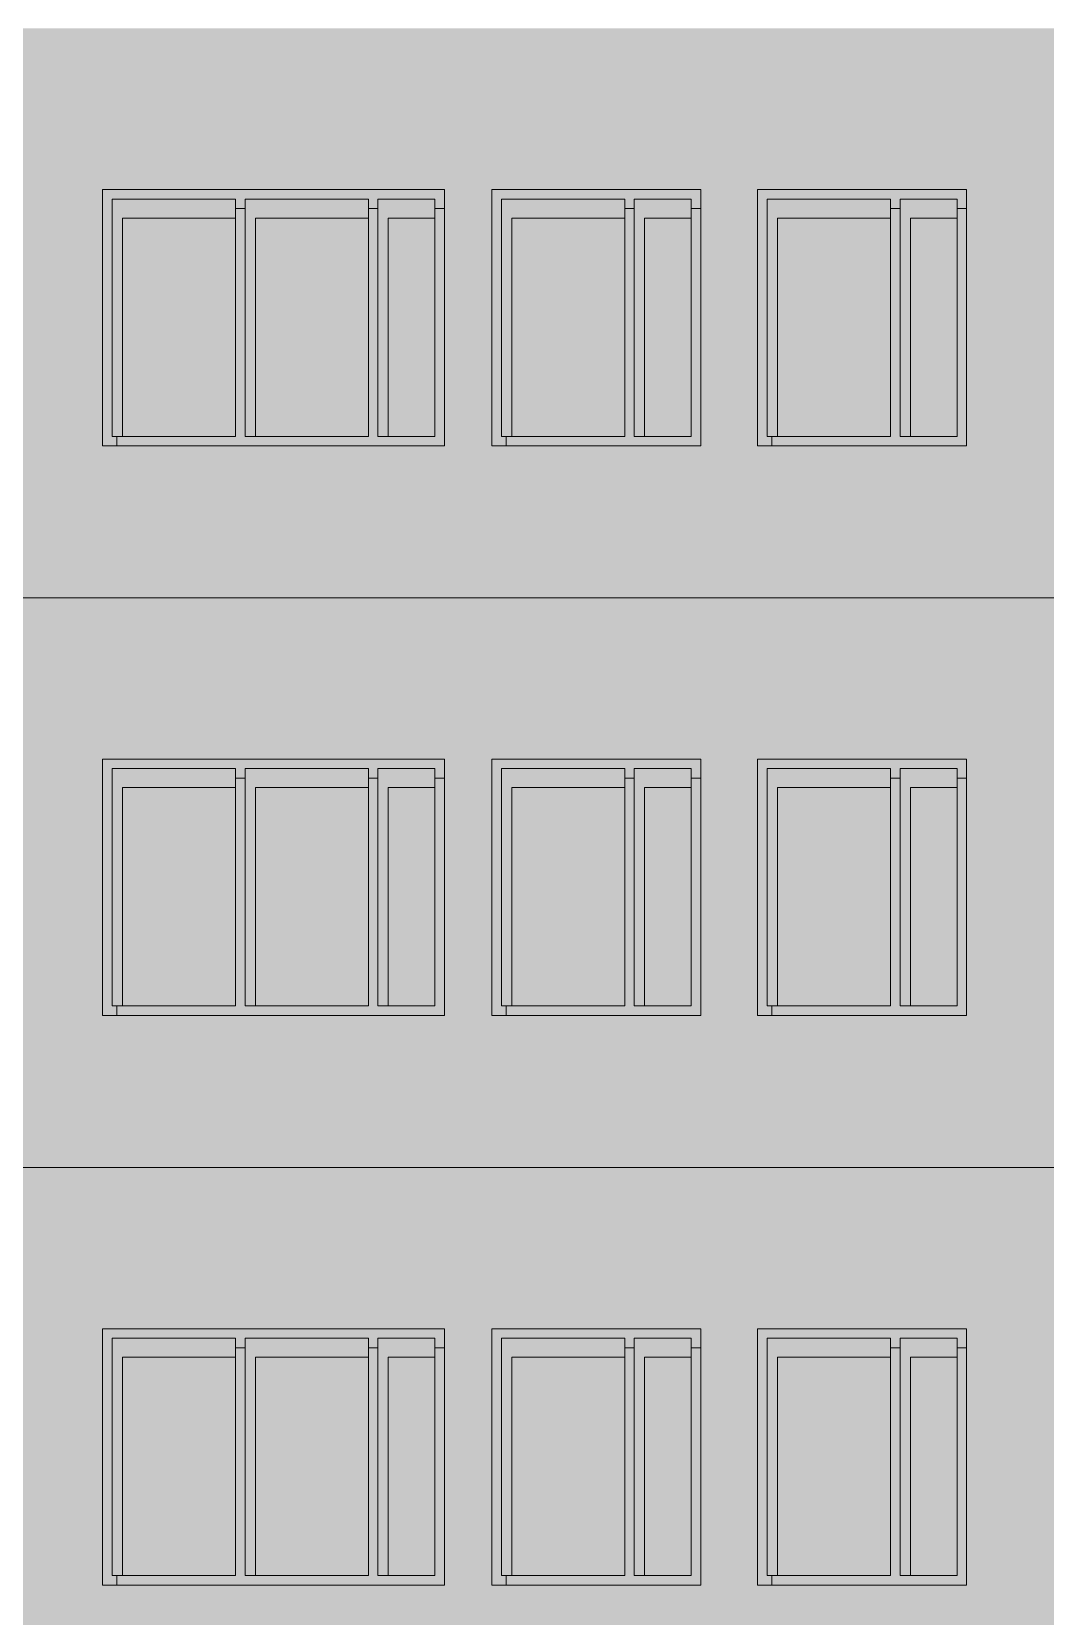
# Model space of a CAD drawing. Header units: millimetres. Extents: x 145836 to 266027, y 108786 to 206069.
# Drawn here: x 156675 to 159345, y 169717 to 173890 of the extents above; entities that cross this region are included whole.
import ezdxf

# ---------------------------------------------------------------- set-up
doc = ezdxf.new("R2010")
doc.units = ezdxf.units.MM
doc.layers.get('0').update_dxf_attribs({"color": 250})
doc.layers.add('hatch1', color=7, linetype='Continuous')

msp = doc.modelspace()

# ---------------------------------------------------------------- hatches: boundary and pattern name
at = {"lineweight": 13}
h = msp.add_hatch(color=253, dxfattribs=at)
h.dxf.hatch_style = 1
h.paths.add_polyline_path([(157762.1, 173474), (156862.1, 173474), (156862.1, 172799), (156899.5, 172799), (156899.5, 172824), (156887.1, 172824), (156887.1, 173449), (157212.1, 173449), (157212.1, 173424), (157237.1, 173424), (157237.1, 173449), (157562.1, 173449), (157562.1, 173424), (157587.1, 173424), (157587.1, 173449), (157737.1, 173449), (157737.1, 173424), (157762.1, 173424)])
h = msp.add_hatch(color=253, dxfattribs=at)
h.paths.add_polyline_path([(157887.1, 172799), (157924.5, 172799), (157924.5, 172824), (157912.1, 172824), (157912.1, 173449), (158237.1, 173449), (158237.1, 173424), (158262.1, 173424), (158262.1, 173449), (158412.1, 173449), (158412.1, 173424), (158437.1, 173424), (158437.1, 173474), (157887.1, 173474)])
h.paths.add_polyline_path([(158587.1, 172799), (158624.5, 172799), (158624.5, 172824), (158612.1, 172824), (158612.1, 173449), (158937.1, 173449), (158937.1, 173424), (158962.1, 173424), (158962.1, 173449), (159112.1, 173449), (159112.1, 173424), (159137.1, 173424), (159137.1, 173474), (158587.1, 173474)])
at = {"lineweight": 13, "true_color": 0x5c6d75}
h = msp.add_hatch(color=147, dxfattribs=at)
h.dxf.hatch_style = 1
h.paths.add_polyline_path([(157212.1, 173399), (157212.1, 173449), (156887.1, 173449), (156887.1, 172824), (156914.5, 172824), (156914.5, 173399)])
h.paths.add_polyline_path([(157562.1, 173399), (157562.1, 173449), (157237.1, 173449), (157237.1, 172824), (157264.5, 172824), (157264.5, 173399)])
h.paths.add_polyline_path([(157737.1, 173399), (157737.1, 173449), (157587.1, 173449), (157587.1, 172824), (157614.5, 172824), (157614.5, 173399)])
h = msp.add_hatch(color=147, dxfattribs=at)
h.paths.add_polyline_path([(157912.1, 173449), (157912.1, 172824), (157939.5, 172824), (157939.5, 173399), (158237.1, 173399), (158237.1, 173449)])
h.paths.add_polyline_path([(158262.1, 173449), (158262.1, 172824), (158289.5, 172824), (158289.5, 173399), (158412.1, 173399), (158412.1, 173449)])
h = msp.add_hatch(color=147, dxfattribs=at)
h.paths.add_polyline_path([(158937.1, 173399), (158937.1, 173449), (158612.1, 173449), (158612.1, 172824), (158639.5, 172824), (158639.5, 173399)])
h.paths.add_polyline_path([(159112.1, 173399), (159112.1, 173449), (158962.1, 173449), (158962.1, 172824), (158989.5, 172824), (158989.5, 173399)])
at = {"lineweight": 13}
h = msp.add_hatch(color=255, dxfattribs=at)
h.dxf.hatch_style = 1
h.paths.add_polyline_path([(157762.1, 173424), (157737.1, 173424), (157737.1, 172824), (157587.1, 172824), (157587.1, 173424), (157562.1, 173424), (157562.1, 172824), (157237.1, 172824), (157237.1, 173424), (157212.1, 173424), (157212.1, 172824), (156899.5, 172824), (156899.5, 172799), (157762.1, 172799)])
at = {"lineweight": 13, "true_color": 0x70858f}
h = msp.add_hatch(color=8, dxfattribs=at)
h.dxf.hatch_style = 1
h.paths.add_polyline_path([(157212.1, 173399), (156914.5, 173399), (156914.5, 172824), (157212.1, 172824)])
h.paths.add_polyline_path([(157264.5, 172824), (157562.1, 172824), (157562.1, 173399), (157264.5, 173399)])
h.paths.add_polyline_path([(157737.1, 173399), (157614.5, 173399), (157614.5, 172824), (157737.1, 172824)])
at = {"lineweight": 13}
h = msp.add_hatch(color=255, dxfattribs=at)
h.paths.add_polyline_path([(158412.1, 172824), (158262.1, 172824), (158262.1, 173424), (158237.1, 173424), (158237.1, 172824), (157924.5, 172824), (157924.5, 172799), (158437.1, 172799), (158437.1, 173424), (158412.1, 173424)])
h.paths.add_polyline_path([(159137.1, 173424), (159112.1, 173424), (159112.1, 172824), (158962.1, 172824), (158962.1, 173424), (158937.1, 173424), (158937.1, 172824), (158624.5, 172824), (158624.5, 172799), (159137.1, 172799)])
at = {"lineweight": 13, "true_color": 0x70858f}
h = msp.add_hatch(color=8, dxfattribs=at)
h.paths.add_polyline_path([(158937.1, 173399), (158639.5, 173399), (158639.5, 172824), (158937.1, 172824)])
h.paths.add_polyline_path([(158989.5, 172824), (159112.1, 172824), (159112.1, 173399), (158989.5, 173399)])
h.paths.add_polyline_path([(158412.1, 173399), (158289.5, 173399), (158289.5, 172824), (158412.1, 172824)])
h.paths.add_polyline_path([(158237.1, 173399), (157939.5, 173399), (157939.5, 172824), (158237.1, 172824)])
at = {"lineweight": 13}
h = msp.add_hatch(color=253, dxfattribs=at)
h.dxf.hatch_style = 1
h.paths.add_polyline_path([(157762.1, 171974), (156862.1, 171974), (156862.1, 171299), (156899.5, 171299), (156899.5, 171324), (156887.1, 171324), (156887.1, 171949), (157212.1, 171949), (157212.1, 171924), (157237.1, 171924), (157237.1, 171949), (157562.1, 171949), (157562.1, 171924), (157587.1, 171924), (157587.1, 171949), (157737.1, 171949), (157737.1, 171924), (157762.1, 171924)])
h = msp.add_hatch(color=253, dxfattribs=at)
h.paths.add_polyline_path([(157887.1, 171299), (157924.5, 171299), (157924.5, 171324), (157912.1, 171324), (157912.1, 171949), (158237.1, 171949), (158237.1, 171924), (158262.1, 171924), (158262.1, 171949), (158412.1, 171949), (158412.1, 171924), (158437.1, 171924), (158437.1, 171974), (157887.1, 171974)])
h.paths.add_polyline_path([(158587.1, 171299), (158624.5, 171299), (158624.5, 171324), (158612.1, 171324), (158612.1, 171949), (158937.1, 171949), (158937.1, 171924), (158962.1, 171924), (158962.1, 171949), (159112.1, 171949), (159112.1, 171924), (159137.1, 171924), (159137.1, 171974), (158587.1, 171974)])
at = {"lineweight": 13, "true_color": 0x5c6d75}
h = msp.add_hatch(color=147, dxfattribs=at)
h.dxf.hatch_style = 1
h.paths.add_polyline_path([(157212.1, 171899), (157212.1, 171949), (156887.1, 171949), (156887.1, 171324), (156914.5, 171324), (156914.5, 171899)])
h.paths.add_polyline_path([(157562.1, 171899), (157562.1, 171949), (157237.1, 171949), (157237.1, 171324), (157264.5, 171324), (157264.5, 171899)])
h.paths.add_polyline_path([(157737.1, 171899), (157737.1, 171949), (157587.1, 171949), (157587.1, 171324), (157614.5, 171324), (157614.5, 171899)])
h = msp.add_hatch(color=147, dxfattribs=at)
h.paths.add_polyline_path([(157912.1, 171949), (157912.1, 171324), (157939.5, 171324), (157939.5, 171899), (158237.1, 171899), (158237.1, 171949)])
h.paths.add_polyline_path([(158262.1, 171949), (158262.1, 171324), (158289.5, 171324), (158289.5, 171899), (158412.1, 171899), (158412.1, 171949)])
h = msp.add_hatch(color=147, dxfattribs=at)
h.paths.add_polyline_path([(158937.1, 171899), (158937.1, 171949), (158612.1, 171949), (158612.1, 171324), (158639.5, 171324), (158639.5, 171899)])
h.paths.add_polyline_path([(159112.1, 171899), (159112.1, 171949), (158962.1, 171949), (158962.1, 171324), (158989.5, 171324), (158989.5, 171899)])
at = {"lineweight": 13}
h = msp.add_hatch(color=255, dxfattribs=at)
h.dxf.hatch_style = 1
h.paths.add_polyline_path([(157762.1, 171924), (157737.1, 171924), (157737.1, 171324), (157587.1, 171324), (157587.1, 171924), (157562.1, 171924), (157562.1, 171324), (157237.1, 171324), (157237.1, 171924), (157212.1, 171924), (157212.1, 171324), (156899.5, 171324), (156899.5, 171299), (157762.1, 171299)])
at = {"lineweight": 13, "true_color": 0x70858f}
h = msp.add_hatch(color=8, dxfattribs=at)
h.dxf.hatch_style = 1
h.paths.add_polyline_path([(157212.1, 171899), (156914.5, 171899), (156914.5, 171324), (157212.1, 171324)])
h.paths.add_polyline_path([(157264.5, 171324), (157562.1, 171324), (157562.1, 171899), (157264.5, 171899)])
h.paths.add_polyline_path([(157737.1, 171899), (157614.5, 171899), (157614.5, 171324), (157737.1, 171324)])
at = {"lineweight": 13}
h = msp.add_hatch(color=255, dxfattribs=at)
h.paths.add_polyline_path([(158412.1, 171324), (158262.1, 171324), (158262.1, 171924), (158237.1, 171924), (158237.1, 171324), (157924.5, 171324), (157924.5, 171299), (158437.1, 171299), (158437.1, 171924), (158412.1, 171924)])
h.paths.add_polyline_path([(159137.1, 171924), (159112.1, 171924), (159112.1, 171324), (158962.1, 171324), (158962.1, 171924), (158937.1, 171924), (158937.1, 171324), (158624.5, 171324), (158624.5, 171299), (159137.1, 171299)])
at = {"lineweight": 13, "true_color": 0x70858f}
h = msp.add_hatch(color=8, dxfattribs=at)
h.paths.add_polyline_path([(158937.1, 171899), (158639.5, 171899), (158639.5, 171324), (158937.1, 171324)])
h.paths.add_polyline_path([(158989.5, 171324), (159112.1, 171324), (159112.1, 171899), (158989.5, 171899)])
h.paths.add_polyline_path([(158412.1, 171899), (158289.5, 171899), (158289.5, 171324), (158412.1, 171324)])
h.paths.add_polyline_path([(158237.1, 171899), (157939.5, 171899), (157939.5, 171324), (158237.1, 171324)])
at = {"lineweight": 13}
h = msp.add_hatch(color=253, dxfattribs=at)
h.dxf.hatch_style = 1
h.paths.add_polyline_path([(157762.1, 170474), (156862.1, 170474), (156862.1, 169799), (156899.5, 169799), (156899.5, 169824), (156887.1, 169824), (156887.1, 170449), (157212.1, 170449), (157212.1, 170424), (157237.1, 170424), (157237.1, 170449), (157562.1, 170449), (157562.1, 170424), (157587.1, 170424), (157587.1, 170449), (157737.1, 170449), (157737.1, 170424), (157762.1, 170424)])
h = msp.add_hatch(color=253, dxfattribs=at)
h.paths.add_polyline_path([(157887.1, 169799), (157924.5, 169799), (157924.5, 169824), (157912.1, 169824), (157912.1, 170449), (158237.1, 170449), (158237.1, 170424), (158262.1, 170424), (158262.1, 170449), (158412.1, 170449), (158412.1, 170424), (158437.1, 170424), (158437.1, 170474), (157887.1, 170474)])
h.paths.add_polyline_path([(158587.1, 169799), (158624.5, 169799), (158624.5, 169824), (158612.1, 169824), (158612.1, 170449), (158937.1, 170449), (158937.1, 170424), (158962.1, 170424), (158962.1, 170449), (159112.1, 170449), (159112.1, 170424), (159137.1, 170424), (159137.1, 170474), (158587.1, 170474)])
at = {"lineweight": 13, "true_color": 0x5c6d75}
h = msp.add_hatch(color=147, dxfattribs=at)
h.dxf.hatch_style = 1
h.paths.add_polyline_path([(157212.1, 170399), (157212.1, 170449), (156887.1, 170449), (156887.1, 169824), (156914.5, 169824), (156914.5, 170399)])
h.paths.add_polyline_path([(157562.1, 170399), (157562.1, 170449), (157237.1, 170449), (157237.1, 169824), (157264.5, 169824), (157264.5, 170399)])
h.paths.add_polyline_path([(157737.1, 170399), (157737.1, 170449), (157587.1, 170449), (157587.1, 169824), (157614.5, 169824), (157614.5, 170399)])
h = msp.add_hatch(color=147, dxfattribs=at)
h.paths.add_polyline_path([(157912.1, 170449), (157912.1, 169824), (157939.5, 169824), (157939.5, 170399), (158237.1, 170399), (158237.1, 170449)])
h.paths.add_polyline_path([(158262.1, 170449), (158262.1, 169824), (158289.5, 169824), (158289.5, 170399), (158412.1, 170399), (158412.1, 170449)])
h = msp.add_hatch(color=147, dxfattribs=at)
h.paths.add_polyline_path([(158937.1, 170399), (158937.1, 170449), (158612.1, 170449), (158612.1, 169824), (158639.5, 169824), (158639.5, 170399)])
h.paths.add_polyline_path([(159112.1, 170399), (159112.1, 170449), (158962.1, 170449), (158962.1, 169824), (158989.5, 169824), (158989.5, 170399)])
at = {"lineweight": 13}
h = msp.add_hatch(color=255, dxfattribs=at)
h.dxf.hatch_style = 1
h.paths.add_polyline_path([(157762.1, 170424), (157737.1, 170424), (157737.1, 169824), (157587.1, 169824), (157587.1, 170424), (157562.1, 170424), (157562.1, 169824), (157237.1, 169824), (157237.1, 170424), (157212.1, 170424), (157212.1, 169824), (156899.5, 169824), (156899.5, 169799), (157762.1, 169799)])
at = {"lineweight": 13, "true_color": 0x70858f}
h = msp.add_hatch(color=8, dxfattribs=at)
h.dxf.hatch_style = 1
h.paths.add_polyline_path([(157212.1, 170399), (156914.5, 170399), (156914.5, 169824), (157212.1, 169824)])
h.paths.add_polyline_path([(157264.5, 169824), (157562.1, 169824), (157562.1, 170399), (157264.5, 170399)])
h.paths.add_polyline_path([(157737.1, 170399), (157614.5, 170399), (157614.5, 169824), (157737.1, 169824)])
at = {"lineweight": 13}
h = msp.add_hatch(color=255, dxfattribs=at)
h.paths.add_polyline_path([(158412.1, 169824), (158262.1, 169824), (158262.1, 170424), (158237.1, 170424), (158237.1, 169824), (157924.5, 169824), (157924.5, 169799), (158437.1, 169799), (158437.1, 170424), (158412.1, 170424)])
h.paths.add_polyline_path([(159137.1, 170424), (159112.1, 170424), (159112.1, 169824), (158962.1, 169824), (158962.1, 170424), (158937.1, 170424), (158937.1, 169824), (158624.5, 169824), (158624.5, 169799), (159137.1, 169799)])
at = {"lineweight": 13, "true_color": 0x70858f}
h = msp.add_hatch(color=8, dxfattribs=at)
h.paths.add_polyline_path([(158937.1, 170399), (158639.5, 170399), (158639.5, 169824), (158937.1, 169824)])
h.paths.add_polyline_path([(158989.5, 169824), (159112.1, 169824), (159112.1, 170399), (158989.5, 170399)])
h.paths.add_polyline_path([(158412.1, 170399), (158289.5, 170399), (158289.5, 169824), (158412.1, 169824)])
h.paths.add_polyline_path([(158237.1, 170399), (157939.5, 170399), (157939.5, 169824), (158237.1, 169824)])
at = {"layer": 'hatch1', "lineweight": 13, "true_color": 0xc98238}
h = msp.add_hatch(color=23, dxfattribs=at)
h.dxf.hatch_style = 1
h.paths.add_polyline_path([(159552.1, 173899), (156067.2, 173899), (156067.2, 173474), (156612.1, 173474), (156612.1, 172799), (156067.2, 172799), (156067.2, 172399), (159552.1, 172399)])
h.paths.add_polyline_path([(158437.1, 173474), (158437.1, 172799), (157887.1, 172799), (157887.1, 173474)], flags=16)
h.paths.add_polyline_path([(158237.1, 173449), (158237.1, 172824), (157912.1, 172824), (157912.1, 173449)], flags=0)
h.paths.add_polyline_path([(158262.1, 173449), (158412.1, 173449), (158412.1, 172824), (158262.1, 172824)], flags=0)
h.paths.add_polyline_path([(158587.1, 173474), (159137.1, 173474), (159137.1, 172799), (158587.1, 172799)], flags=16)
h.paths.add_polyline_path([(158612.1, 173449), (158937.1, 173449), (158937.1, 172824), (158612.1, 172824)], flags=0)
h.paths.add_polyline_path([(157762.1, 173474), (157762.1, 172799), (156862.1, 172799), (156862.1, 173474)], flags=16)
h.paths.add_polyline_path([(157737.1, 173449), (157737.1, 172824), (157587.1, 172824), (157587.1, 173449)], flags=0)
h.paths.add_polyline_path([(157562.1, 173449), (157562.1, 172824), (157237.1, 172824), (157237.1, 173449)], flags=0)
h.paths.add_polyline_path([(158962.1, 173449), (159112.1, 173449), (159112.1, 172824), (158962.1, 172824)], flags=0)
h.paths.add_polyline_path([(157212.1, 173449), (157212.1, 172824), (156887.1, 172824), (156887.1, 173449)], flags=0)
h = msp.add_hatch(color=23, dxfattribs=at)
h.dxf.hatch_style = 1
h.paths.add_polyline_path([(156067.2, 172399), (156067.2, 171974), (156612.1, 171974), (156612.1, 171299), (156067.2, 171299), (156067.2, 170899), (159552.1, 170899), (159552.1, 172399)])
h.paths.add_polyline_path([(158437.1, 171299), (157887.1, 171299), (157887.1, 171974), (158437.1, 171974)], flags=16)
h.paths.add_polyline_path([(158587.1, 171974), (159137.1, 171974), (159137.1, 171299), (158587.1, 171299)], flags=16)
h.paths.add_polyline_path([(158612.1, 171949), (158937.1, 171949), (159112.1, 171949), (159112.1, 171324), (158962.1, 171324), (158612.1, 171324)], flags=0)
h.paths.add_polyline_path([(157762.1, 171974), (157762.1, 171299), (156862.1, 171299), (156862.1, 171974)], flags=16)
h.paths.add_polyline_path([(157737.1, 171949), (157737.1, 171324), (157587.1, 171324), (157237.1, 171324), (156887.1, 171324), (156887.1, 171949), (157212.1, 171949), (157562.1, 171949)], flags=0)
h.paths.add_polyline_path([(156067.2, 170899), (156067.2, 170474), (156612.1, 170474), (156612.1, 169799), (156067.2, 169799), (156067.2, 169399), (159552.1, 169399), (159552.1, 170899)])
h.paths.add_polyline_path([(157762.1, 170474), (157762.1, 169799), (156862.1, 169799), (156862.1, 170474)], flags=16)
h.paths.add_polyline_path([(157887.1, 170474), (158437.1, 170474), (158437.1, 169799), (157887.1, 169799)], flags=16)
h.paths.add_polyline_path([(157737.1, 170449), (157737.1, 169824), (157587.1, 169824), (157237.1, 169824), (156887.1, 169824), (156887.1, 170449), (157212.1, 170449), (157562.1, 170449)], flags=0)
h.paths.add_polyline_path([(157912.1, 170449), (158237.1, 170449), (158412.1, 170449), (158412.1, 169824), (158262.1, 169824), (157912.1, 169824)], flags=0)
h.paths.add_polyline_path([(158587.1, 170474), (159137.1, 170474), (159137.1, 169799), (158587.1, 169799)], flags=16)
h.paths.add_polyline_path([(158612.1, 170449), (158937.1, 170449), (159112.1, 170449), (159112.1, 169824), (158962.1, 169824), (158612.1, 169824)], flags=0)

# ---------------------------------------------------------------- linework, layer by layer
at = {"lineweight": 20}
for p, q in [((156862.1, 172799), (156862.1, 173474)), ((157762.1, 173474), (156862.1, 173474)), ((157762.1, 172799), (157762.1, 173474)), ((157887.1, 173474), (158437.1, 173474)), ((157887.1, 172799), (157887.1, 173474)), ((158437.1, 172799), (158437.1, 173474)), ((158587.1, 173474), (159137.1, 173474)), ((158587.1, 172799), (158587.1, 173474)), ((159137.1, 172799), (159137.1, 173474)), ((157212.1, 173449), (156887.1, 173449)), ((156887.1, 173449), (156887.1, 172824)), ((157212.1, 172824), (157212.1, 173449)), ((157562.1, 173449), (157237.1, 173449)), ((157562.1, 173449), (157237.1, 173449)), ((157237.1, 173449), (157237.1, 172824)), ((157562.1, 172824), (157562.1, 173449)), ((157737.1, 173449), (157587.1, 173449)), ((157737.1, 173449), (157587.1, 173449)), ((157587.1, 173449), (157587.1, 172824)), ((157737.1, 172824), (157737.1, 173449)), ((158237.1, 173449), (157912.1, 173449)), ((158237.1, 173449), (157912.1, 173449)), ((157912.1, 173449), (157912.1, 172824)), ((158237.1, 172824), (158237.1, 173449)), ((158412.1, 173449), (158262.1, 173449)), ((158262.1, 173449), (158262.1, 172824)), ((158412.1, 172824), (158412.1, 173449)), ((158937.1, 173449), (158612.1, 173449)), ((158937.1, 173449), (158612.1, 173449)), ((158612.1, 173449), (158612.1, 172824)), ((158937.1, 172824), (158937.1, 173449)), ((159112.1, 173449), (158962.1, 173449)), ((158962.1, 173449), (158962.1, 172824)), ((159112.1, 172824), (159112.1, 173449)), ((157212.1, 172824), (156887.1, 172824)), ((157562.1, 172824), (157237.1, 172824)), ((157737.1, 172824), (157587.1, 172824)), ((158237.1, 172824), (157912.1, 172824)), ((158412.1, 172824), (158262.1, 172824)), ((158937.1, 172824), (158612.1, 172824)), ((159112.1, 172824), (158962.1, 172824)), ((157762.1, 172799), (156862.1, 172799)), ((157887.1, 172799), (158437.1, 172799)), ((158587.1, 172799), (159137.1, 172799)), ((168239.6, 172399), (154509.6, 172399)), ((156862.1, 171299), (156862.1, 171974)), ((157762.1, 171974), (156862.1, 171974)), ((157762.1, 171299), (157762.1, 171974)), ((157887.1, 171974), (158437.1, 171974)), ((157887.1, 171299), (157887.1, 171974)), ((158437.1, 171299), (158437.1, 171974)), ((158587.1, 171974), (159137.1, 171974)), ((158587.1, 171299), (158587.1, 171974)), ((159137.1, 171299), (159137.1, 171974)), ((157212.1, 171949), (156887.1, 171949)), ((156887.1, 171949), (156887.1, 171324)), ((157212.1, 171324), (157212.1, 171949)), ((157562.1, 171949), (157237.1, 171949)), ((157562.1, 171949), (157237.1, 171949)), ((157237.1, 171949), (157237.1, 171324)), ((157562.1, 171324), (157562.1, 171949)), ((157737.1, 171949), (157587.1, 171949)), ((157737.1, 171949), (157587.1, 171949)), ((157587.1, 171949), (157587.1, 171324)), ((157737.1, 171324), (157737.1, 171949)), ((158237.1, 171949), (157912.1, 171949)), ((158237.1, 171949), (157912.1, 171949)), ((157912.1, 171949), (157912.1, 171324)), ((158237.1, 171324), (158237.1, 171949)), ((158412.1, 171949), (158262.1, 171949)), ((158262.1, 171949), (158262.1, 171324)), ((158412.1, 171324), (158412.1, 171949)), ((158937.1, 171949), (158612.1, 171949)), ((158937.1, 171949), (158612.1, 171949)), ((158612.1, 171949), (158612.1, 171324)), ((158937.1, 171324), (158937.1, 171949)), ((159112.1, 171949), (158962.1, 171949)), ((158962.1, 171949), (158962.1, 171324)), ((159112.1, 171324), (159112.1, 171949)), ((157212.1, 171324), (156887.1, 171324)), ((157562.1, 171324), (157237.1, 171324)), ((157737.1, 171324), (157587.1, 171324)), ((158237.1, 171324), (157912.1, 171324)), ((158412.1, 171324), (158262.1, 171324)), ((158937.1, 171324), (158612.1, 171324)), ((159112.1, 171324), (158962.1, 171324)), ((157762.1, 171299), (156862.1, 171299)), ((157887.1, 171299), (158437.1, 171299)), ((158587.1, 171299), (159137.1, 171299)), ((168239.6, 170899), (154509.6, 170899)), ((156862.1, 169799), (156862.1, 170474)), ((157762.1, 170474), (156862.1, 170474)), ((157762.1, 169799), (157762.1, 170474)), ((157887.1, 170474), (158437.1, 170474)), ((157887.1, 169799), (157887.1, 170474)), ((158437.1, 169799), (158437.1, 170474)), ((158587.1, 170474), (159137.1, 170474)), ((158587.1, 169799), (158587.1, 170474)), ((159137.1, 169799), (159137.1, 170474)), ((157212.1, 170449), (156887.1, 170449)), ((156887.1, 170449), (156887.1, 169824)), ((157212.1, 169824), (157212.1, 170449)), ((157562.1, 170449), (157237.1, 170449)), ((157562.1, 170449), (157237.1, 170449)), ((157237.1, 170449), (157237.1, 169824)), ((157562.1, 169824), (157562.1, 170449)), ((157737.1, 170449), (157587.1, 170449)), ((157737.1, 170449), (157587.1, 170449)), ((157587.1, 170449), (157587.1, 169824)), ((157737.1, 169824), (157737.1, 170449)), ((158237.1, 170449), (157912.1, 170449)), ((158237.1, 170449), (157912.1, 170449)), ((157912.1, 170449), (157912.1, 169824)), ((158237.1, 169824), (158237.1, 170449)), ((158412.1, 170449), (158262.1, 170449)), ((158262.1, 170449), (158262.1, 169824)), ((158412.1, 169824), (158412.1, 170449)), ((158937.1, 170449), (158612.1, 170449)), ((158937.1, 170449), (158612.1, 170449)), ((158612.1, 170449), (158612.1, 169824)), ((158937.1, 169824), (158937.1, 170449)), ((159112.1, 170449), (158962.1, 170449)), ((158962.1, 170449), (158962.1, 169824)), ((159112.1, 169824), (159112.1, 170449)), ((157762.1, 169799), (156862.1, 169799)), ((157212.1, 169824), (156887.1, 169824)), ((157562.1, 169824), (157237.1, 169824)), ((157737.1, 169824), (157587.1, 169824)), ((157887.1, 169799), (158437.1, 169799)), ((158237.1, 169824), (157912.1, 169824)), ((158412.1, 169824), (158262.1, 169824)), ((158587.1, 169799), (159137.1, 169799)), ((158937.1, 169824), (158612.1, 169824)), ((159112.1, 169824), (158962.1, 169824))]:
    msp.add_line(p, q, dxfattribs=at)
at = {"color": 147, "lineweight": 20, "true_color": 0x5c6d75}
for p, q in [((157212.1, 173399), (156914.5, 173399)), ((156914.5, 173399), (156914.5, 172824)), ((157562.1, 173399), (157264.5, 173399)), ((157264.5, 173399), (157264.5, 172824)), ((157737.1, 173399), (157614.5, 173399)), ((157614.5, 173399), (157614.5, 172824)), ((158237.1, 173399), (157939.5, 173399)), ((157939.5, 173399), (157939.5, 172824)), ((158412.1, 173399), (158289.5, 173399)), ((158289.5, 173399), (158289.5, 172824)), ((158937.1, 173399), (158639.5, 173399)), ((158639.5, 173399), (158639.5, 172824)), ((159112.1, 173399), (158989.5, 173399)), ((158989.5, 173399), (158989.5, 172824)), ((157212.1, 171899), (156914.5, 171899)), ((156914.5, 171899), (156914.5, 171324)), ((157562.1, 171899), (157264.5, 171899)), ((157264.5, 171899), (157264.5, 171324)), ((157737.1, 171899), (157614.5, 171899)), ((157614.5, 171899), (157614.5, 171324)), ((158237.1, 171899), (157939.5, 171899)), ((157939.5, 171899), (157939.5, 171324)), ((158412.1, 171899), (158289.5, 171899)), ((158289.5, 171899), (158289.5, 171324)), ((158937.1, 171899), (158639.5, 171899)), ((158639.5, 171899), (158639.5, 171324)), ((159112.1, 171899), (158989.5, 171899)), ((158989.5, 171899), (158989.5, 171324)), ((157212.1, 170399), (156914.5, 170399)), ((156914.5, 170399), (156914.5, 169824)), ((157562.1, 170399), (157264.5, 170399)), ((157264.5, 170399), (157264.5, 169824)), ((157737.1, 170399), (157614.5, 170399)), ((157614.5, 170399), (157614.5, 169824)), ((158237.1, 170399), (157939.5, 170399)), ((157939.5, 170399), (157939.5, 169824)), ((158412.1, 170399), (158289.5, 170399)), ((158289.5, 170399), (158289.5, 169824)), ((158937.1, 170399), (158639.5, 170399)), ((158639.5, 170399), (158639.5, 169824)), ((159112.1, 170399), (158989.5, 170399)), ((158989.5, 170399), (158989.5, 169824))]:
    msp.add_line(p, q, dxfattribs=at)
at = {"color": 253, "lineweight": 20}
for p, q in [((157237.1, 173424), (157212.1, 173424)), ((157587.1, 173424), (157562.1, 173424)), ((157762.1, 173424), (157737.1, 173424)), ((158262.1, 173424), (158237.1, 173424)), ((158437.1, 173424), (158412.1, 173424)), ((158962.1, 173424), (158937.1, 173424)), ((159137.1, 173424), (159112.1, 173424)), ((156899.5, 172824), (156899.5, 172799)), ((157924.5, 172824), (157924.5, 172799)), ((158624.5, 172824), (158624.5, 172799)), ((157237.1, 171924), (157212.1, 171924)), ((157587.1, 171924), (157562.1, 171924)), ((157762.1, 171924), (157737.1, 171924)), ((158262.1, 171924), (158237.1, 171924)), ((158437.1, 171924), (158412.1, 171924)), ((158962.1, 171924), (158937.1, 171924)), ((159137.1, 171924), (159112.1, 171924)), ((156899.5, 171324), (156899.5, 171299)), ((157924.5, 171324), (157924.5, 171299)), ((158624.5, 171324), (158624.5, 171299)), ((157237.1, 170424), (157212.1, 170424)), ((157587.1, 170424), (157562.1, 170424)), ((157762.1, 170424), (157737.1, 170424)), ((158262.1, 170424), (158237.1, 170424)), ((158437.1, 170424), (158412.1, 170424)), ((158962.1, 170424), (158937.1, 170424)), ((159137.1, 170424), (159112.1, 170424)), ((156899.5, 169824), (156899.5, 169799)), ((157924.5, 169824), (157924.5, 169799)), ((158624.5, 169824), (158624.5, 169799))]:
    msp.add_line(p, q, dxfattribs=at)

doc.saveas('drawing.dxf')
